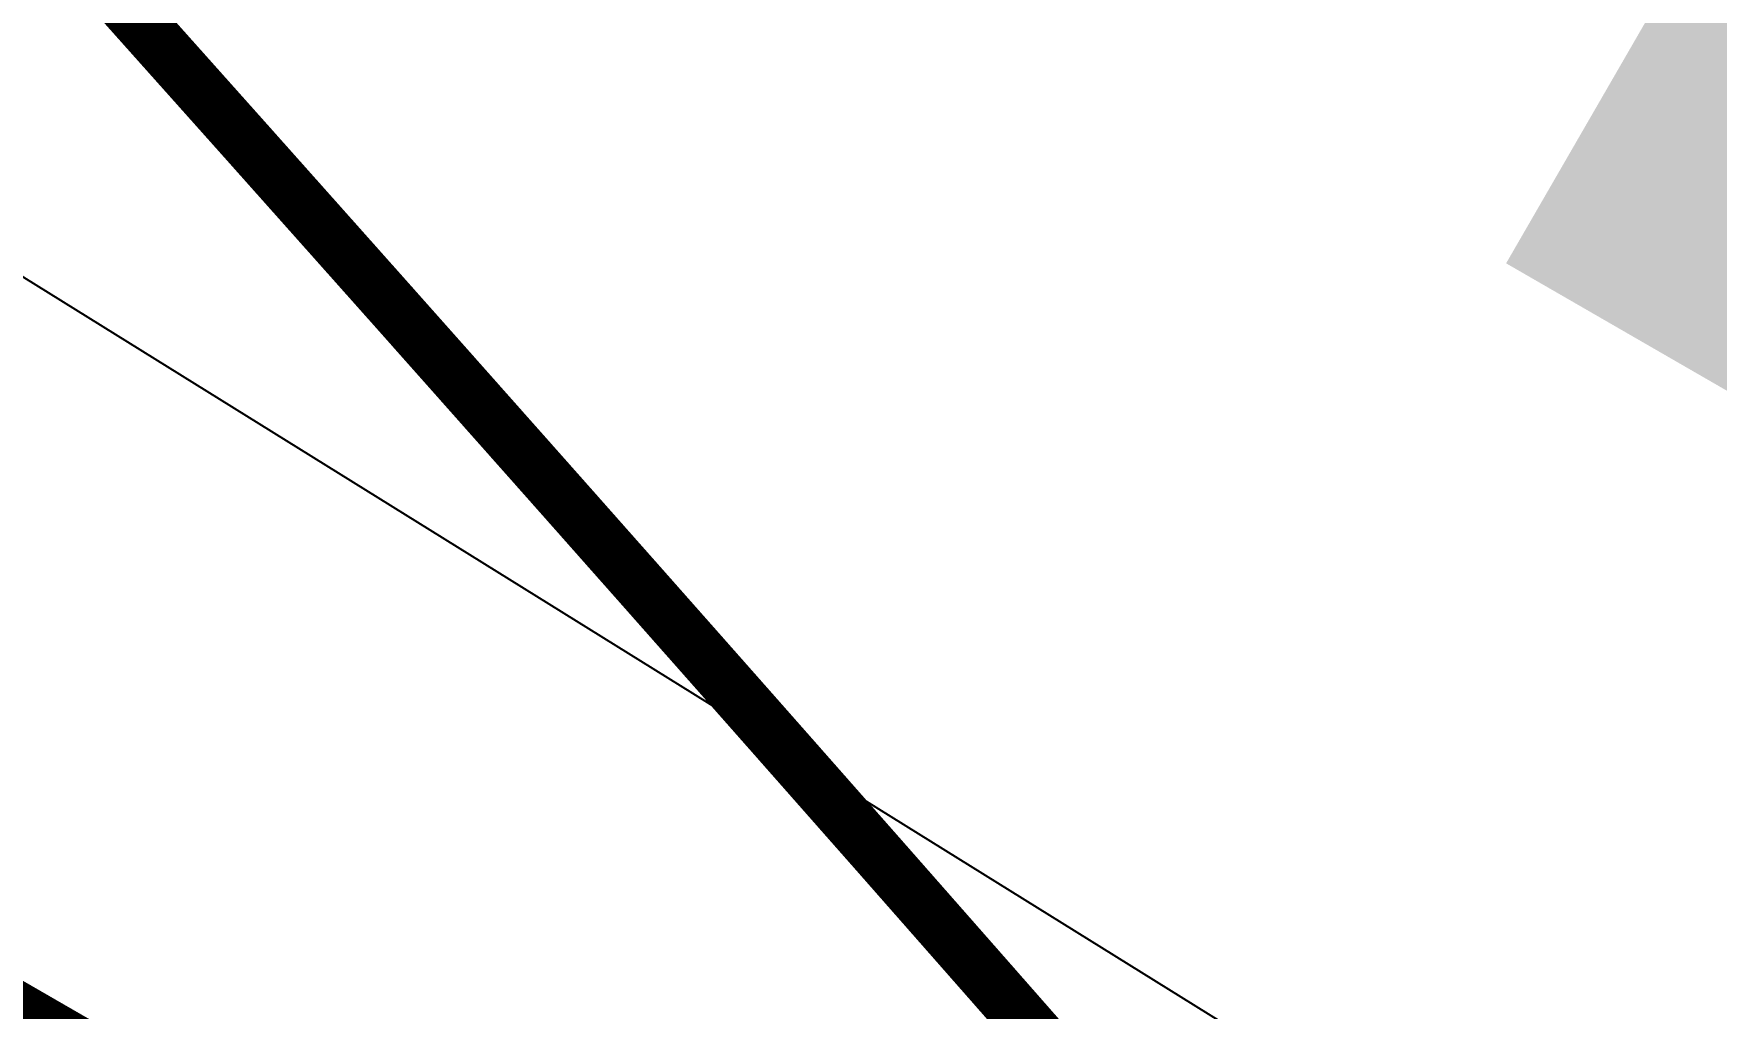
# Model space of a CAD drawing. Header units: inches. Extents: x -7 to 348, y -14 to 159.
# Drawn here: x 46.5978 to 46.9928, y 37.507 to 37.736 of the extents above; entities that cross this region are included whole.
import ezdxf

# ---------------------------------------------------------------- set-up
doc = ezdxf.new("R2010")
doc.units = ezdxf.units.IN
for name, color, linetype in [('Dimension', 6, 'Continuous'), ('Fabrication', 76, 'Continuous'), ('Top Layer', 1, 'Continuous'), ('Top Overlay', 2, 'Continuous')]:
    doc.layers.add(name, color=color, linetype=linetype)
doc.styles.add('Arial', font='', dxfattribs={"height": 0.2})
doc.styles.get('Arial').set_extended_font_data('Arial')

msp = doc.modelspace()

# ---------------------------------------------------------------- linework, layer by layer
at = {"layer": 'Dimension', "const_width": 0.254}
for points in [[(58.31, 19.467, 1), (13.31, 19.467, 1)], [(54.56034, 19.46693, 1), (17.06033, 19.46693, 1)]]:
    msp.add_lwpolyline(points, format="xyb", close=True, dxfattribs=at)
at = {"layer": 'Fabrication', "const_width": 0.0127}
for points in [[(46.61829, 37.7436), (46.64799, 37.71032)], [(46.61829, 37.7436), (46.64799, 37.71032)], [(46.64799, 37.71032), (46.66716, 37.68879)], [(46.64799, 37.71032), (46.66716, 37.68879)], [(46.66716, 37.68879), (46.68213, 37.67197)], [(46.66716, 37.68879), (46.68213, 37.67197)], [(46.68213, 37.67197), (46.69458, 37.65795)], [(46.68213, 37.67197), (46.69458, 37.65795)], [(46.69458, 37.65795), (46.70573, 37.64538)], [(46.69458, 37.65795), (46.70573, 37.64538)], [(46.70573, 37.64538), (46.71564, 37.63421)], [(46.70573, 37.64538), (46.71564, 37.63421)], [(46.71564, 37.63421), (46.72469, 37.624)], [(46.71564, 37.63421), (46.72469, 37.624)], [(46.72469, 37.624), (46.73291, 37.61471)], [(46.72469, 37.624), (46.73291, 37.61471)], [(46.73291, 37.61471), (46.74033, 37.60633)], [(46.73291, 37.61471), (46.74033, 37.60633)], [(46.74033, 37.60633), (46.74731, 37.59843)], [(46.74033, 37.60633), (46.74731, 37.59843)], [(46.74731, 37.59843), (46.75388, 37.591)], [(46.74731, 37.59843), (46.75388, 37.591)], [(46.75388, 37.591), (46.76003, 37.58404)], [(46.75388, 37.591), (46.76003, 37.58404)], [(46.76003, 37.58404), (46.76578, 37.57753)], [(46.76003, 37.58404), (46.76578, 37.57753)], [(46.76578, 37.57753), (46.77184, 37.57066)], [(46.76578, 37.57753), (46.77184, 37.57066)], [(46.77184, 37.57066), (46.77608, 37.56585)], [(46.77184, 37.57066), (46.77608, 37.56585)], [(46.77608, 37.56585), (46.78239, 37.55869)], [(46.77608, 37.56585), (46.78239, 37.55869)], [(46.78239, 37.55869), (46.78899, 37.5512)], [(46.78239, 37.55869), (46.78899, 37.5512)], [(46.78899, 37.5512), (46.79621, 37.54301)], [(46.78899, 37.5512), (46.79621, 37.54301)], [(46.79621, 37.54301), (46.80401, 37.53414)], [(46.79621, 37.54301), (46.80401, 37.53414)], [(46.80401, 37.53414), (46.81236, 37.52464)], [(46.80401, 37.53414), (46.81236, 37.52464)], [(46.81236, 37.52464), (46.82188, 37.51381)], [(46.81236, 37.52464), (46.82188, 37.51381)], [(46.82188, 37.51381), (46.83375, 37.50029)], [(46.82188, 37.51381), (46.83375, 37.50029)]]:
    msp.add_lwpolyline(points, dxfattribs=at)
at = {"layer": 'Fabrication', "const_width": 0.00635}
for points in [[(46.64482, 37.71032, 1), (46.65117, 37.71032, 1)], [(46.64482, 37.71032, 1), (46.65117, 37.71032, 1)], [(46.64482, 37.71032, 1), (46.65117, 37.71032, 1)], [(46.64482, 37.71032, 1), (46.65117, 37.71032, 1)], [(46.66399, 37.68879, 1), (46.67034, 37.68879, 1)], [(46.66399, 37.68879, 1), (46.67034, 37.68879, 1)], [(46.66399, 37.68879, 1), (46.67034, 37.68879, 1)], [(46.66399, 37.68879, 1), (46.67034, 37.68879, 1)], [(46.67895, 37.67197, 1), (46.6853, 37.67197, 1)], [(46.67895, 37.67197, 1), (46.6853, 37.67197, 1)], [(46.67895, 37.67197, 1), (46.6853, 37.67197, 1)], [(46.67895, 37.67197, 1), (46.6853, 37.67197, 1)], [(46.6914, 37.65795, 1), (46.69775, 37.65795, 1)], [(46.6914, 37.65795, 1), (46.69775, 37.65795, 1)], [(46.6914, 37.65795, 1), (46.69775, 37.65795, 1)], [(46.6914, 37.65795, 1), (46.69775, 37.65795, 1)], [(46.70256, 37.64538, 1), (46.70891, 37.64538, 1)], [(46.70256, 37.64538, 1), (46.70891, 37.64538, 1)], [(46.70256, 37.64538, 1), (46.70891, 37.64538, 1)], [(46.70256, 37.64538, 1), (46.70891, 37.64538, 1)], [(46.71246, 37.63421, 1), (46.71881, 37.63421, 1)], [(46.71246, 37.63421, 1), (46.71881, 37.63421, 1)], [(46.71246, 37.63421, 1), (46.71881, 37.63421, 1)], [(46.71246, 37.63421, 1), (46.71881, 37.63421, 1)], [(46.72151, 37.624, 1), (46.72786, 37.624, 1)], [(46.72151, 37.624, 1), (46.72786, 37.624, 1)], [(46.72151, 37.624, 1), (46.72786, 37.624, 1)], [(46.72151, 37.624, 1), (46.72786, 37.624, 1)], [(46.72974, 37.61471, 1), (46.73609, 37.61471, 1)], [(46.72974, 37.61471, 1), (46.73609, 37.61471, 1)], [(46.72974, 37.61471, 1), (46.73609, 37.61471, 1)], [(46.72974, 37.61471, 1), (46.73609, 37.61471, 1)], [(46.73715, 37.60633, 1), (46.7435, 37.60633, 1)], [(46.73715, 37.60633, 1), (46.7435, 37.60633, 1)], [(46.73715, 37.60633, 1), (46.7435, 37.60633, 1)], [(46.73715, 37.60633, 1), (46.7435, 37.60633, 1)], [(46.74414, 37.59843, 1), (46.75049, 37.59843, 1)], [(46.74414, 37.59843, 1), (46.75049, 37.59843, 1)], [(46.74414, 37.59843, 1), (46.75049, 37.59843, 1)], [(46.74414, 37.59843, 1), (46.75049, 37.59843, 1)], [(46.7507, 37.591, 1), (46.75705, 37.591, 1)], [(46.7507, 37.591, 1), (46.75705, 37.591, 1)], [(46.7507, 37.591, 1), (46.75705, 37.591, 1)], [(46.7507, 37.591, 1), (46.75705, 37.591, 1)], [(46.75685, 37.58404, 1), (46.7632, 37.58404, 1)], [(46.75685, 37.58404, 1), (46.7632, 37.58404, 1)], [(46.75685, 37.58404, 1), (46.7632, 37.58404, 1)], [(46.75685, 37.58404, 1), (46.7632, 37.58404, 1)], [(46.7626, 37.57753, 1), (46.76895, 37.57753, 1)], [(46.7626, 37.57753, 1), (46.76895, 37.57753, 1)], [(46.7626, 37.57753, 1), (46.76895, 37.57753, 1)], [(46.7626, 37.57753, 1), (46.76895, 37.57753, 1)], [(46.76866, 37.57066, 1), (46.77501, 37.57066, 1)], [(46.76866, 37.57066, 1), (46.77501, 37.57066, 1)], [(46.76866, 37.57066, 1), (46.77501, 37.57066, 1)], [(46.76866, 37.57066, 1), (46.77501, 37.57066, 1)], [(46.77291, 37.56585, 1), (46.77926, 37.56585, 1)], [(46.77291, 37.56585, 1), (46.77926, 37.56585, 1)], [(46.77291, 37.56585, 1), (46.77926, 37.56585, 1)], [(46.77291, 37.56585, 1), (46.77926, 37.56585, 1)], [(46.77922, 37.55869, 1), (46.78557, 37.55869, 1)], [(46.77922, 37.55869, 1), (46.78557, 37.55869, 1)], [(46.77922, 37.55869, 1), (46.78557, 37.55869, 1)], [(46.77922, 37.55869, 1), (46.78557, 37.55869, 1)], [(46.78582, 37.5512, 1), (46.79217, 37.5512, 1)], [(46.78582, 37.5512, 1), (46.79217, 37.5512, 1)], [(46.78582, 37.5512, 1), (46.79217, 37.5512, 1)], [(46.78582, 37.5512, 1), (46.79217, 37.5512, 1)], [(46.79303, 37.54301, 1), (46.79938, 37.54301, 1)], [(46.79303, 37.54301, 1), (46.79938, 37.54301, 1)], [(46.79303, 37.54301, 1), (46.79938, 37.54301, 1)], [(46.79303, 37.54301, 1), (46.79938, 37.54301, 1)], [(46.80083, 37.53414, 1), (46.80718, 37.53414, 1)], [(46.80083, 37.53414, 1), (46.80718, 37.53414, 1)], [(46.80083, 37.53414, 1), (46.80718, 37.53414, 1)], [(46.80083, 37.53414, 1), (46.80718, 37.53414, 1)], [(46.80919, 37.52464, 1), (46.81554, 37.52464, 1)], [(46.80919, 37.52464, 1), (46.81554, 37.52464, 1)], [(46.80919, 37.52464, 1), (46.81554, 37.52464, 1)], [(46.80919, 37.52464, 1), (46.81554, 37.52464, 1)], [(46.81871, 37.51381, 1), (46.82506, 37.51381, 1)], [(46.81871, 37.51381, 1), (46.82506, 37.51381, 1)], [(46.81871, 37.51381, 1), (46.82506, 37.51381, 1)], [(46.81871, 37.51381, 1), (46.82506, 37.51381, 1)]]:
    msp.add_lwpolyline(points, format="xyb", close=True, dxfattribs=at)
at = {"layer": 'Top Layer'}
msp.add_line((46.50534, 37.73475), (47.53425, 37.09493), dxfattribs=at)
at = {"layer": 'Top Layer', "const_width": 2.032}
msp.add_lwpolyline([(23.95966, 38.67549, -0.53877), (58.06216, 22.88544)], format="xyb", dxfattribs=at)
at = {"layer": 'Top Overlay', "const_width": 0.127}
msp.add_lwpolyline([(46.38038, 37.56426), (46.82032, 37.31025)], dxfattribs=at)

# ---------------------------------------------------------------- texts
at = {"layer": 'Top Overlay', "style": 'Arial'}
msp.add_text('C12', height=0.889, rotation=330, dxfattribs=at).set_placement((45.51464, 38.50697))

doc.saveas('drawing.dxf')
